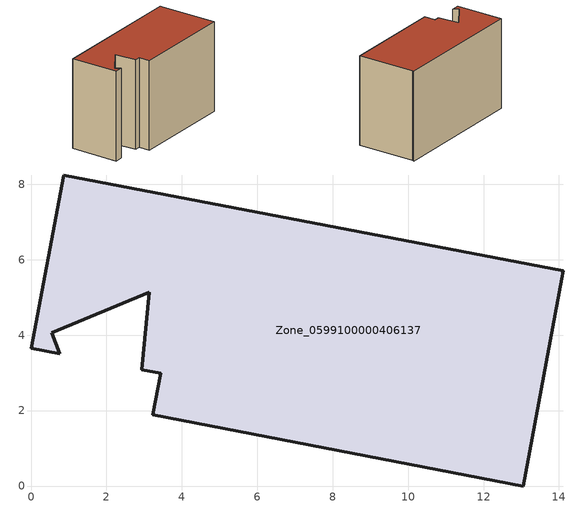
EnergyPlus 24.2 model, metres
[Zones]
Zone_0599100000406137
 floor ground (C_G): 3.23,1.9 3.44,2.99 2.93,3.08 3.13,5.14 0.55,4.07 0.77,3.5 0,3.65 0.87,8.25 14.12,5.71 14.08,5.5 13.05,0 z0
 wall outside (C_F): 3.44,2.99 3.23,1.9 13.05,0 14.08,5.5 14.12,5.71 0.87,8.25 0,3.65 0.77,3.5 0.55,4.07 3.13,5.14 2.93,3.08 3.44,2.99 z0:8.74
 roof outside (C_R): 0,3.65 0.77,3.5 0.55,4.07 3.13,5.14 2.93,3.08 3.44,2.99 3.23,1.9 13.05,0 14.08,5.5 14.12,5.71 0.87,8.25 z8.74
[BUILDING]
Pand.0599100000406137: North Axis=0; Terrain=City; Loads Convergence Tolerance Value=0.04; Temperature Convergence Tolerance Value=0.4; Solar Distribution=FullExterior; Maximum Number of Warmup Days=25; Minimum Number of Warmup Days=1
[Site:Location]
Rotterdam.The.Hague.AP_ZH_NLD Design_Conditions: Latitude=51.96; Longitude=4.45; Time Zone=1; Elevation=-4.5
[SITE:GROUNDTEMPERATURE:BUILDINGSURFACE]
18, 18, 18, 18, 18, 18, 18, 18, 18, 18, 18, 18
[MATERIAL] Thermal Absorptance=0.9; Solar Absorptance=0.7; Visible Absorptance=0.7
Name | Roughness | Thickness | Conductivity | Density | Specific Heat
G.TI.1992-2005 | MediumSmooth | 0.15 | 0.06 | 540 | 1210
F.TI.1992-2005 | Rough | 0.3 | 0.12 | 1920 | 840
R.TI.1992-2005 | MediumRough | 0.2 | 0.08 | 1500 | 1000
[CONSTRUCTION]
C_G: G.TI.1992-2005
C_F: F.TI.1992-2005
C_R: R.TI.1992-2005
[ZONE]
Zone_0599100000406137: Type=1; Multiplier=1; Ceiling Height=Autocalculate; Volume=Autocalculate; Floor Area=autocalculate; Part of Total Floor Area=Yes
[ZONEINFILTRATION:DESIGNFLOWRATE]
Infil_Zone_0599100000406137: Zone or ZoneList or Space or SpaceList=Zone_0599100000406137; Schedule=AlwaysOn; Design Flow Rate Calculation Method=Flow/Area; Flow Rate per Floor Area=0.0015; Constant Term Coefficient=1; Temperature Term Coefficient=0; Velocity Term Coefficient=0; Velocity Squared Term Coefficient=0
[HVACTEMPLATE:ZONE:IDEALLOADSAIRSYSTEM]
Zone_0599100000406137: Maximum Heating Supply Air Temperature=50; Minimum Cooling Supply Air Temperature=13; Maximum Heating Supply Air Humidity Ratio=0.0156; Minimum Cooling Supply Air Humidity Ratio=0.0077; Heating Limit=NoLimit; Cooling Limit=NoLimit; Dehumidification Control Type=ConstantSensibleHeatRatio; Cooling Sensible Heat Ratio=0.7; Dehumidification Setpoint=60; Humidification Control Type=None; Humidification Setpoint=30; Outdoor Air Method=None; Outdoor Air Flow Rate per Person=0.00944; Outdoor Air Flow Rate per Zone Floor Area=0; Outdoor Air Flow Rate per Zone=0; Demand Controlled Ventilation Type=None; Outdoor Air Economizer Type=NoEconomizer; Heat Recovery Type=None; Sensible Heat Recovery Effectiveness=0.7; Latent Heat Recovery Effectiveness=0.65
[ZONECONTROL:THERMOSTAT]
ThermostatControl_Zone_0599100000406137: Zone or ZoneList=Zone_0599100000406137; Control Type Schedule=DualSetpointControlType; Control 1=Thermostat_Zone_0599100000406137; Temperature Difference Between Cutout And Setpoint=0
[THERMOSTATSETPOINT:DUALSETPOINT]
Thermostat_Zone_0599100000406137: Heating Setpoint Temperature Schedule=HeatingSetpoint_Zone_0599100000406137; Cooling Setpoint Temperature Schedule=CoolingSetpoint_Zone_0599100000406137
[SCHEDULE:COMPACT]
HeatingSetpoint_Zone_0599100000406137: Through: 12/31, For: AllDays, Until: 24:00, 21
CoolingSetpoint_Zone_0599100000406137: Through: 12/31, For: AllDays, Until: 24:00, 24
DualSetpointControlType: Through: 12/31, For: AllDays, Until: 24:00, 4
AlwaysOn: Through: 12/31, For: AllDays, Until: 24:00, 1
